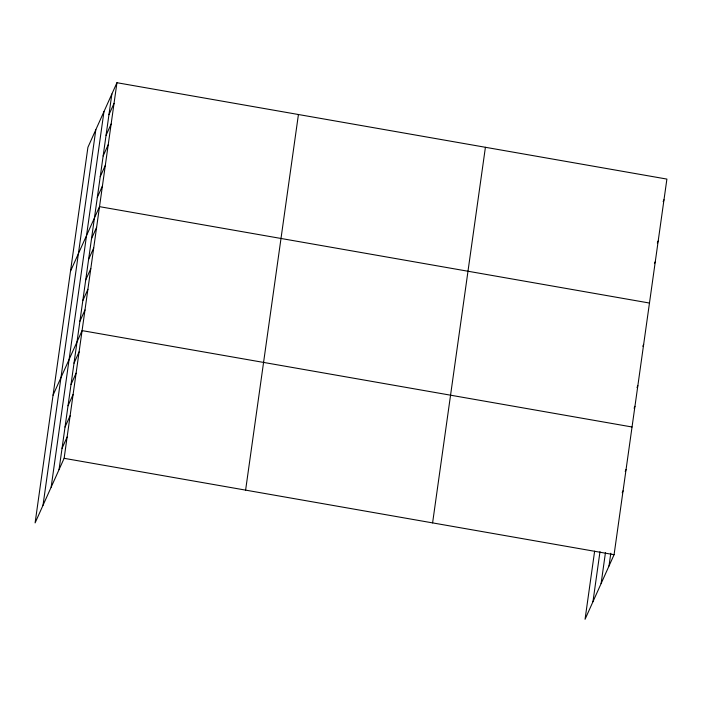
<?xml version="1.0" encoding="UTF-8"?>
<svg xmlns="http://www.w3.org/2000/svg" width="702" height="702" viewBox="0 0 702 702"><rect width="100%" height="100%" fill="white"/><g stroke="black" fill="none" stroke-linecap="round" stroke-linejoin="round"><path stroke-width="1.05" d="M43.006 505.317L95.823 129.721M51.149 487.206L103.966 111.6M59.047 469.62L111.864 94.015M116.944 82.713L87.917 147.306L35.1 522.911L64.128 458.318L116.944 82.713L666.9 179.089L614.083 554.694L585.056 619.287L594.629 551.175M245.612 490.119L298.429 114.523M432.599 522.893L485.415 147.288M592.962 601.702L599.991 551.684M601.105 583.581L605.44 552.72M609.003 565.996L610.801 553.22M108.959 114.672L114.04 103.369M106.055 135.328L111.135 124.035M103.15 155.984L108.231 144.691M100.246 176.65L105.326 165.347M97.341 197.306L102.422 186.004M70.49 271.253L99.517 206.66L649.473 303.045M91.532 238.619L96.613 227.325M88.627 259.275L93.708 247.982M85.723 279.94L90.804 268.638M82.818 300.596L87.899 289.294M79.914 321.253L84.995 309.951M53.054 395.2L82.081 330.616L632.037 426.991M74.017 363.197L79.089 351.895M71.025 384.477L76.097 373.183M68.033 405.765L73.105 394.463M65.032 427.044L70.112 415.751M62.039 448.332L67.12 437.03M663.153 201.632L663.995 199.754M657.335 242.953L658.186 241.067M654.431 263.61L655.282 261.723M642.813 346.244L643.664 344.357M637.004 387.557L637.855 385.67M634.099 408.213L634.95 406.335M625.21 471.446L626.052 469.559M622.218 492.725L623.06 490.838M64.128 458.318L614.083 554.694"/></g></svg>
